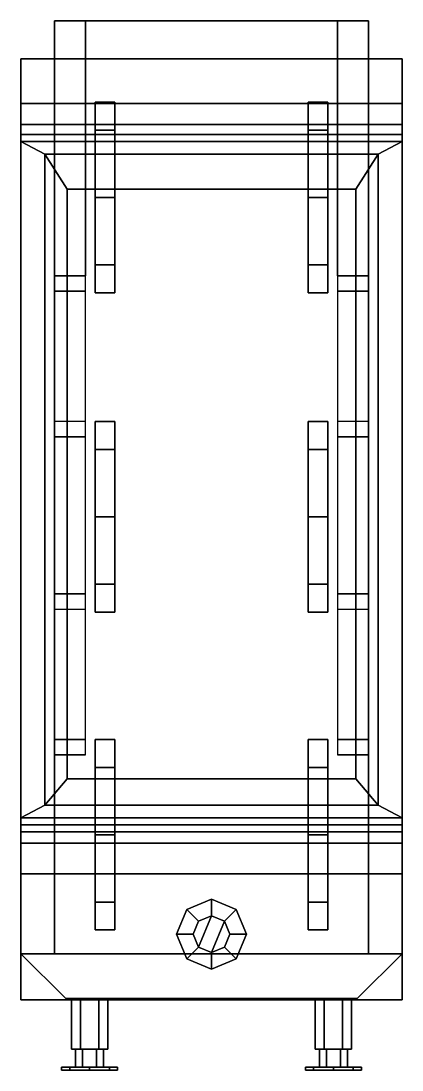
# Model space of a CAD drawing. Header units: millimetres. Extents: x -1.4 to 3, y -27.1 to 17.
# Drawn here: x -1.36 to 1.36, y -27.15 to -19.66 of the extents above; entities that cross this region are included whole.
import ezdxf

# ---------------------------------------------------------------- set-up
doc = ezdxf.new("R2010")
doc.units = ezdxf.units.MM
doc.layers.add('wheels', color=2, linetype='Continuous')

msp = doc.modelspace()

# ---------------------------------------------------------------- linework, layer by layer
for points in [[(-1.12, -19.66, -7.8), (-1.12, -21.48, -7.8), (-1.12, -21.48, -6.85), (-1.12, -19.66, -6.85)], [(-0.9, -19.66, -7.12), (-0.9, -19.66, -7.8), (-1.12, -19.66, -7.8), (-1.12, -19.66, -6.85)], [(-1.12, -19.66, -6.85), (-1.12, -19.93, -6.85), (1.12, -19.93, -6.85), (1.12, -19.66, -6.85)], [(1.12, -19.66, -6.85), (0.9, -19.66, -7.12), (-0.9, -19.66, -7.12), (-1.12, -19.66, -6.85)], [(-0.9, -19.93, -6.85), (-0.9, -21.48, -7.8), (-0.9, -19.66, -7.8), (-0.9, -19.66, -6.85)], [(1.12, -19.66, -6.85), (1.12, -19.66, -7.8), (0.9, -19.66, -7.8), (0.9, -19.66, -7.12)], [(0.9, -19.66, -7.8), (0.9, -21.48, -7.8), (0.9, -19.93, -6.85), (0.9, -19.66, -6.85)], [(1.12, -21.48, -6.85), (1.12, -21.48, -7.8), (1.12, -19.66, -7.8), (1.12, -19.66, -6.85)], [(-1.36, -19.93, -6.85), (-1.36, -26.32, -6.85), (-1.36, -26.32, -5.35), (-1.36, -19.93, -5.35)], [(1.36, -19.93, -5.35), (1.36, -19.93, -6.85), (-1.36, -19.93, -6.85), (-1.36, -19.93, -5.35)], [(-1.36, -19.93, -5.35), (-1.36, -25.75, -5.35), (-1.36, -25.53, -5.22), (-1.36, -20.25, -5.22)], [(1.36, -20.25, -5.22), (1.36, -19.93, -5.35), (-1.36, -19.93, -5.35), (-1.36, -20.25, -5.22)], [(1.36, -26.32, -5.35), (1.36, -26.32, -6.85), (1.36, -19.93, -6.85), (1.36, -19.93, -5.35)], [(1.36, -25.53, -5.22), (1.36, -25.75, -5.35), (1.36, -19.93, -5.35), (1.36, -20.25, -5.22)], [(-1.36, -20.25, -5.22), (-1.36, -25.53, -5.22), (-1.36, -25.45, -5.09), (-1.36, -20.4, -5.09)], [(1.36, -20.4, -5.09), (1.36, -20.25, -5.22), (-1.36, -20.25, -5.22), (-1.36, -20.4, -5.09)], [(1.36, -25.45, -5.09), (1.36, -25.53, -5.22), (1.36, -20.25, -5.22), (1.36, -20.4, -5.09)], [(-1.36, -20.4, -5.09), (-1.36, -25.45, -5.09), (-1.36, -25.4, -4.91), (-1.36, -20.47, -4.91)], [(1.36, -20.47, -4.91), (1.36, -20.4, -5.09), (-1.36, -20.4, -5.09), (-1.36, -20.47, -4.91)], [(1.36, -25.4, -4.91), (1.36, -25.45, -5.09), (1.36, -20.4, -5.09), (1.36, -20.47, -4.91)], [(1.36, -20.52, -4.8), (1.36, -20.47, -4.91), (-1.36, -20.47, -4.91), (-1.36, -20.52, -4.8)], [(-1.36, -20.47, -4.91), (-1.36, -25.4, -4.91), (-1.36, -25.35, -4.8), (-1.36, -20.52, -4.8)], [(-1.19, -25.26, -4.69), (-1.19, -20.61, -4.69), (-1.36, -20.52, -4.8), (-1.36, -25.35, -4.8)], [(-1.36, -20.52, -4.8), (-1.19, -20.61, -4.69), (1.19, -20.61, -4.69), (1.36, -20.52, -4.8)], [(1.36, -20.52, -4.8), (1.19, -20.61, -4.69), (1.19, -25.26, -4.69), (1.36, -25.35, -4.8)], [(1.36, -25.35, -4.8), (1.36, -25.4, -4.91), (1.36, -20.47, -4.91), (1.36, -20.52, -4.8)], [(-1.19, -20.61, -4.69), (-1.19, -25.26, -4.69), (-1.03, -25.07, -4.56), (-1.03, -20.86, -4.56)], [(1.03, -20.86, -4.56), (1.19, -20.61, -4.69), (-1.19, -20.61, -4.69), (-1.03, -20.86, -4.56)], [(1.03, -25.07, -4.56), (1.19, -25.26, -4.69), (1.19, -20.61, -4.69), (1.03, -20.86, -4.56)], [(-1.03, -20.86, -4.56), (-1.03, -25.07, -4.56), (1.03, -25.07, -4.56), (1.03, -20.86, -4.56)], [(-1.12, -21.48, -7.8), (-1.12, -24.9, -7.8), (-1.12, -24.9, -7.6), (-1.12, -21.48, -7.6)], [(-1.12, -21.48, -7.26), (-1.12, -24.9, -7.26), (-1.12, -24.9, -6.85), (-1.12, -21.48, -6.85)], [(-1.12, -21.48, -7.41), (-1.12, -21.48, -7.51), (-0.9, -21.48, -7.51), (-0.9, -21.48, -7.41)], [(-1.12, -21.48, -7.41), (-1.12, -21.94, -7.26), (-1.12, -21.94, -7.26), (-1.12, -21.48, -7.26)], [(-1.12, -21.48, -7.6), (-1.12, -21.59, -7.6), (-1.12, -21.59, -7.6), (-1.12, -21.48, -7.51)], [(-1.12, -21.48, -7.51), (-1.12, -21.59, -7.6), (-0.9, -21.59, -7.6), (-0.9, -21.48, -7.51)], [(0.9, -21.48, -7.41), (0.9, -21.48, -7.51), (1.12, -21.48, -7.51), (1.12, -21.48, -7.41)], [(0.9, -21.48, -7.51), (0.9, -21.59, -7.6), (1.12, -21.59, -7.6), (1.12, -21.48, -7.51)], [(1.12, -24.9, -7.6), (1.12, -24.9, -7.8), (1.12, -21.48, -7.8), (1.12, -21.48, -7.6)], [(1.12, -21.59, -7.6), (1.12, -21.59, -7.6), (1.12, -21.48, -7.6), (1.12, -21.48, -7.51)], [(1.12, -21.94, -7.26), (1.12, -21.94, -7.26), (1.12, -21.48, -7.41), (1.12, -21.48, -7.26)], [(1.12, -24.9, -6.85), (1.12, -24.9, -7.26), (1.12, -21.48, -7.26), (1.12, -21.48, -6.85)], [(-1.12, -21.59, -7.6), (-1.12, -24.79, -7.6), (-0.9, -24.79, -7.6), (-0.9, -21.59, -7.6)], [(0.9, -21.59, -7.6), (0.9, -24.79, -7.6), (1.12, -24.79, -7.6), (1.12, -21.59, -7.6)], [(-1.12, -22.17, -7.26), (-1.12, -22.17, -7.26), (-1.12, -22.63, -7.41), (-1.12, -22.63, -7.26)], [(1.12, -22.63, -7.41), (1.12, -22.17, -7.26), (1.12, -22.17, -7.26), (1.12, -22.63, -7.26)], [(-0.9, -22.63, -7.51), (-0.9, -22.52, -7.6), (-1.12, -22.52, -7.6), (-1.12, -22.63, -7.51)], [(-1.12, -22.52, -7.6), (-1.12, -22.52, -7.6), (-1.12, -22.63, -7.6), (-1.12, -22.63, -7.51)], [(1.12, -22.63, -7.51), (1.12, -22.52, -7.6), (0.9, -22.52, -7.6), (0.9, -22.63, -7.51)], [(1.12, -22.63, -7.6), (1.12, -22.52, -7.6), (1.12, -22.52, -7.6), (1.12, -22.63, -7.51)], [(-1.12, -22.63, -7.6), (-1.12, -23.75, -7.6), (-1.12, -23.75, -7.26), (-1.12, -22.63, -7.26)], [(-0.9, -22.63, -7.41), (-0.9, -22.63, -7.51), (-1.12, -22.63, -7.51), (-1.12, -22.63, -7.41)], [(1.12, -22.63, -7.41), (1.12, -22.63, -7.51), (0.9, -22.63, -7.51), (0.9, -22.63, -7.41)], [(1.12, -23.75, -7.26), (1.12, -23.75, -7.6), (1.12, -22.63, -7.6), (1.12, -22.63, -7.26)], [(-1.12, -23.75, -7.41), (-1.12, -23.75, -7.51), (-0.9, -23.75, -7.51), (-0.9, -23.75, -7.41)], [(-1.12, -23.75, -7.6), (-1.12, -23.86, -7.6), (-1.12, -23.86, -7.6), (-1.12, -23.75, -7.51)], [(-1.12, -23.75, -7.51), (-1.12, -23.86, -7.6), (-0.9, -23.86, -7.6), (-0.9, -23.75, -7.51)], [(-1.12, -23.75, -7.41), (-1.12, -24.21, -7.26), (-1.12, -24.21, -7.26), (-1.12, -23.75, -7.26)], [(0.9, -23.75, -7.41), (0.9, -23.75, -7.51), (1.12, -23.75, -7.51), (1.12, -23.75, -7.41)], [(0.9, -23.75, -7.51), (0.9, -23.86, -7.6), (1.12, -23.86, -7.6), (1.12, -23.75, -7.51)], [(1.12, -24.21, -7.26), (1.12, -24.21, -7.26), (1.12, -23.75, -7.41), (1.12, -23.75, -7.26)], [(1.12, -23.86, -7.6), (1.12, -23.86, -7.6), (1.12, -23.75, -7.6), (1.12, -23.75, -7.51)], [(-1.12, -24.44, -7.26), (-1.12, -24.44, -7.26), (-1.12, -24.9, -7.41), (-1.12, -24.9, -7.26)], [(1.12, -24.9, -7.41), (1.12, -24.44, -7.26), (1.12, -24.44, -7.26), (1.12, -24.9, -7.26)], [(-0.9, -24.9, -7.51), (-0.9, -24.79, -7.6), (-1.12, -24.79, -7.6), (-1.12, -24.9, -7.51)], [(-1.12, -24.79, -7.6), (-1.12, -24.79, -7.6), (-1.12, -24.9, -7.6), (-1.12, -24.9, -7.51)], [(1.12, -24.9, -7.51), (1.12, -24.79, -7.6), (0.9, -24.79, -7.6), (0.9, -24.9, -7.51)], [(1.12, -24.9, -7.6), (1.12, -24.79, -7.6), (1.12, -24.79, -7.6), (1.12, -24.9, -7.51)], [(-1.12, -24.9, -7.8), (-1.12, -25.78, -7.8), (-1.12, -26.23, -6.85), (-1.12, -24.9, -6.85)], [(-0.9, -24.9, -7.41), (-0.9, -24.9, -7.51), (-1.12, -24.9, -7.51), (-1.12, -24.9, -7.41)], [(1.12, -24.9, -7.41), (1.12, -24.9, -7.51), (0.9, -24.9, -7.51), (0.9, -24.9, -7.41)], [(1.12, -26.23, -6.85), (1.12, -25.78, -7.8), (1.12, -24.9, -7.8), (1.12, -24.9, -6.85)], [(-1.03, -25.07, -4.56), (-1.19, -25.26, -4.69), (1.19, -25.26, -4.69), (1.03, -25.07, -4.56)], [(1.36, -25.35, -4.8), (1.19, -25.26, -4.69), (-1.19, -25.26, -4.69), (-1.36, -25.35, -4.8)], [(-1.36, -25.35, -4.8), (-1.36, -25.4, -4.91), (1.36, -25.4, -4.91), (1.36, -25.35, -4.8)], [(-1.36, -25.4, -4.91), (-1.36, -25.45, -5.09), (1.36, -25.45, -5.09), (1.36, -25.4, -4.91)], [(-1.36, -25.45, -5.09), (-1.36, -25.53, -5.22), (1.36, -25.53, -5.22), (1.36, -25.45, -5.09)], [(-1.36, -25.53, -5.22), (-1.36, -25.75, -5.35), (1.36, -25.75, -5.35), (1.36, -25.53, -5.22)], [(-1.36, -25.75, -5.35), (-1.36, -26.32, -5.35), (1.36, -26.32, -5.35), (1.36, -25.75, -5.35)], [(-1.12, -25.78, -7.8), (-1.12, -26.23, -7.24), (-1.12, -26.23, -6.85)], [(1.12, -26.23, -6.85), (1.12, -26.23, -7.24), (1.12, -25.78, -7.8), (1.12, -26.23, -6.85)], [(0, -25.93, -5.35), (-0.1768, -26.0032, -5.35), (-0.1768, -26.0032, -5.3), (0, -25.93, -5.3)], [(0, -25.93, -5.3), (-0.1768, -26.0032, -5.3), (-0.0919, -26.0881, -5.25), (0, -26.05, -5.25)], [(0.1768, -26.0032, -5.35), (0, -25.93, -5.35), (0, -25.93, -5.3), (0.1768, -26.0032, -5.3)], [(0.1768, -26.0032, -5.3), (0, -25.93, -5.3), (0, -26.05, -5.25), (0.0919, -26.0881, -5.25)], [(-0.1768, -26.0032, -5.35), (-0.25, -26.18, -5.35), (-0.25, -26.18, -5.3), (-0.1768, -26.0032, -5.3)], [(-0.1768, -26.0032, -5.3), (-0.25, -26.18, -5.3), (-0.13, -26.18, -5.25), (-0.0919, -26.0881, -5.25)], [(-0.0919, -26.0881, -5.25), (-0.13, -26.18, -5.25), (-0.0919, -26.2719, -5.25), (0, -26.05, -5.25)], [(0, -26.05, -5.25), (-0.0919, -26.2719, -5.25), (0, -26.31, -5.25), (0.0919, -26.0881, -5.25)], [(0.25, -26.18, -5.3), (0.1768, -26.0032, -5.3), (0.0919, -26.0881, -5.25), (0.13, -26.18, -5.25)], [(0.25, -26.18, -5.35), (0.1768, -26.0032, -5.35), (0.1768, -26.0032, -5.3), (0.25, -26.18, -5.3)], [(0.0919, -26.0881, -5.25), (0, -26.31, -5.25), (0.0919, -26.2719, -5.25), (0.13, -26.18, -5.25)], [(-0.25, -26.18, -5.35), (-0.1768, -26.3568, -5.35), (-0.1768, -26.3568, -5.3), (-0.25, -26.18, -5.3)], [(-0.25, -26.18, -5.3), (-0.1768, -26.3568, -5.3), (-0.0919, -26.2719, -5.25), (-0.13, -26.18, -5.25)], [(0.1768, -26.3568, -5.3), (0.25, -26.18, -5.3), (0.13, -26.18, -5.25), (0.0919, -26.2719, -5.25)], [(0.1768, -26.3568, -5.35), (0.25, -26.18, -5.35), (0.25, -26.18, -5.3), (0.1768, -26.3568, -5.3)], [(-1.12, -26.23, -7.24), (-1.12, -26.32, -7.24), (-1.12, -26.32, -6.85), (-1.12, -26.23, -6.85)], [(-0.1768, -26.3568, -5.3), (0, -26.43, -5.3), (0, -26.31, -5.25), (-0.0919, -26.2719, -5.25)], [(0, -26.43, -5.3), (0.1768, -26.3568, -5.3), (0.0919, -26.2719, -5.25), (0, -26.31, -5.25)], [(1.12, -26.32, -6.85), (1.12, -26.32, -7.24), (1.12, -26.23, -7.24), (1.12, -26.23, -6.85)], [(-1.36, -26.32, -6.85), (-1.04, -26.64, -6.85), (-1.04, -26.64, -5.35), (-1.36, -26.32, -5.35)], [(1.36, -26.32, -5.35), (1.36, -26.32, -6.85), (-1.36, -26.32, -6.85), (-1.36, -26.32, -5.35)], [(-1.36, -26.32, -5.35), (-1.36, -26.32, -6.85), (1.36, -26.32, -6.85), (1.36, -26.32, -5.35)], [(-1.36, -26.32, -5.35), (-1.04, -26.64, -5.35), (1.04, -26.64, -5.35), (1.36, -26.32, -5.35)], [(-1.36, -26.32, -7.12), (-1.36, -26.65, -7.12), (-1.36, -26.65, -6.85), (-1.36, -26.32, -6.85)], [(1.36, -26.32, -6.85), (1.36, -26.32, -7.12), (-1.36, -26.32, -7.12), (-1.36, -26.32, -6.85)], [(-1.36, -26.32, -6.85), (-1.36, -26.65, -6.85), (1.36, -26.65, -6.85), (1.36, -26.32, -6.85)], [(1.36, -26.32, -7.12), (1.12, -26.32, -7.24), (-1.12, -26.32, -7.24), (-1.36, -26.32, -7.12)], [(-0.1768, -26.3568, -5.35), (0, -26.43, -5.35), (0, -26.43, -5.3), (-0.1768, -26.3568, -5.3)], [(0, -26.43, -5.35), (0.1768, -26.3568, -5.35), (0.1768, -26.3568, -5.3), (0, -26.43, -5.3)], [(1.04, -26.64, -5.35), (1.04, -26.64, -6.85), (1.36, -26.32, -6.85), (1.36, -26.32, -5.35)], [(1.36, -26.65, -6.85), (1.36, -26.65, -7.12), (1.36, -26.32, -7.12), (1.36, -26.32, -6.85)], [(-1.36, -26.65, -6.85), (-1.36, -26.65, -7.12), (1.36, -26.65, -7.12), (1.36, -26.65, -6.85)], [(-1.36, -26.65, -7.12), (-1.12, -26.65, -7.24), (1.12, -26.65, -7.24), (1.36, -26.65, -7.12)], [(-1.04, -26.64, -5.35), (-1.04, -26.64, -6.85), (1.04, -26.64, -6.85), (1.04, -26.64, -5.35)], [(-0.935, -27, -7.2326), (-1, -27, -7.12), (-1, -26.65, -7.12), (-0.935, -26.65, -7.2326)], [(-1, -27, -7.12), (-0.935, -27, -7.0074), (-0.935, -26.65, -7.0074), (-1, -26.65, -7.12)], [(-0.805, -27, -7.2326), (-0.935, -27, -7.2326), (-0.935, -26.65, -7.2326), (-0.805, -26.65, -7.2326)], [(-0.935, -27, -7.0074), (-0.805, -27, -7.0074), (-0.805, -26.65, -7.0074), (-0.935, -26.65, -7.0074)], [(-0.74, -27, -7.12), (-0.805, -27, -7.2326), (-0.805, -26.65, -7.2326), (-0.74, -26.65, -7.12)], [(-0.805, -27, -7.0074), (-0.74, -27, -7.12), (-0.74, -26.65, -7.12), (-0.805, -26.65, -7.0074)], [(0.805, -27, -7.2326), (0.74, -27, -7.12), (0.74, -26.65, -7.12), (0.805, -26.65, -7.2326)], [(0.74, -27, -7.12), (0.805, -27, -7.0074), (0.805, -26.65, -7.0074), (0.74, -26.65, -7.12)], [(0.935, -27, -7.2326), (0.805, -27, -7.2326), (0.805, -26.65, -7.2326), (0.935, -26.65, -7.2326)], [(0.805, -27, -7.0074), (0.935, -27, -7.0074), (0.935, -26.65, -7.0074), (0.805, -26.65, -7.0074)], [(1, -27, -7.12), (0.935, -27, -7.2326), (0.935, -26.65, -7.2326), (1, -26.65, -7.12)], [(0.935, -27, -7.0074), (1, -27, -7.12), (1, -26.65, -7.12), (0.935, -26.65, -7.0074)], [(-0.97, -27.13, -7.12), (-0.92, -27.13, -7.0334), (-0.92, -27, -7.0334), (-0.97, -27, -7.12)], [(-0.92, -27.13, -7.2066), (-0.97, -27.13, -7.12), (-0.97, -27, -7.12), (-0.92, -27, -7.2066)], [(-0.92, -27.13, -7.0334), (-0.82, -27.13, -7.0334), (-0.82, -27, -7.0334), (-0.92, -27, -7.0334)], [(-0.82, -27.13, -7.2066), (-0.92, -27.13, -7.2066), (-0.92, -27, -7.2066), (-0.82, -27, -7.2066)], [(-0.82, -27.13, -7.0334), (-0.77, -27.13, -7.12), (-0.77, -27, -7.12), (-0.82, -27, -7.0334)], [(-0.77, -27.13, -7.12), (-0.82, -27.13, -7.2066), (-0.82, -27, -7.2066), (-0.77, -27, -7.12)], [(0.82, -27.13, -7.2066), (0.77, -27.13, -7.12), (0.77, -27, -7.12), (0.82, -27, -7.2066)], [(0.77, -27.13, -7.12), (0.82, -27.13, -7.0334), (0.82, -27, -7.0334), (0.77, -27, -7.12)], [(0.92, -27.13, -7.2066), (0.82, -27.13, -7.2066), (0.82, -27, -7.2066), (0.92, -27, -7.2066)], [(0.82, -27.13, -7.0334), (0.92, -27.13, -7.0334), (0.92, -27, -7.0334), (0.82, -27, -7.0334)], [(0.97, -27.13, -7.12), (0.92, -27.13, -7.2066), (0.92, -27, -7.2066), (0.97, -27, -7.12)], [(0.92, -27.13, -7.0334), (0.97, -27.13, -7.12), (0.97, -27, -7.12), (0.92, -27, -7.0334)], [(-1.0114, -27.15, -7.2614), (-1.07, -27.15, -7.12), (-1.07, -27.13, -7.12), (-1.0114, -27.13, -7.2614)], [(-1.07, -27.15, -7.12), (-1.0114, -27.15, -6.9786), (-1.0114, -27.13, -6.9786), (-1.07, -27.13, -7.12)], [(-1.0114, -27.15, -7.2614), (-0.67, -27.15, -7.12), (-0.7286, -27.15, -6.9786), (-1.07, -27.15, -7.12)], [(-1.07, -27.15, -7.12), (-0.7286, -27.15, -6.9786), (-0.87, -27.15, -6.92), (-1.0114, -27.15, -6.9786)], [(-0.87, -27.15, -7.32), (-1.0114, -27.15, -7.2614), (-1.0114, -27.13, -7.2614), (-0.87, -27.13, -7.32)], [(-1.0114, -27.15, -6.9786), (-0.87, -27.15, -6.92), (-0.87, -27.13, -6.92), (-1.0114, -27.13, -6.9786)], [(-0.87, -27.15, -7.32), (-0.7286, -27.15, -7.2614), (-0.67, -27.15, -7.12), (-1.0114, -27.15, -7.2614)], [(-0.7286, -27.15, -7.2614), (-0.87, -27.15, -7.32), (-0.87, -27.13, -7.32), (-0.7286, -27.13, -7.2614)], [(-0.87, -27.15, -6.92), (-0.7286, -27.15, -6.9786), (-0.7286, -27.13, -6.9786), (-0.87, -27.13, -6.92)], [(-0.67, -27.15, -7.12), (-0.7286, -27.15, -7.2614), (-0.7286, -27.13, -7.2614), (-0.67, -27.13, -7.12)], [(-0.7286, -27.15, -6.9786), (-0.67, -27.15, -7.12), (-0.67, -27.13, -7.12), (-0.7286, -27.13, -6.9786)], [(0.7286, -27.15, -7.2614), (0.67, -27.15, -7.12), (0.67, -27.13, -7.12), (0.7286, -27.13, -7.2614)], [(0.67, -27.15, -7.12), (0.7286, -27.15, -6.9786), (0.7286, -27.13, -6.9786), (0.67, -27.13, -7.12)], [(0.7286, -27.15, -7.2614), (1.07, -27.15, -7.12), (1.0114, -27.15, -6.9786), (0.67, -27.15, -7.12)], [(0.67, -27.15, -7.12), (1.0114, -27.15, -6.9786), (0.87, -27.15, -6.92), (0.7286, -27.15, -6.9786)], [(0.87, -27.15, -7.32), (0.7286, -27.15, -7.2614), (0.7286, -27.13, -7.2614), (0.87, -27.13, -7.32)], [(0.7286, -27.15, -6.9786), (0.87, -27.15, -6.92), (0.87, -27.13, -6.92), (0.7286, -27.13, -6.9786)], [(0.87, -27.15, -7.32), (1.0114, -27.15, -7.2614), (1.07, -27.15, -7.12), (0.7286, -27.15, -7.2614)], [(1.0114, -27.15, -7.2614), (0.87, -27.15, -7.32), (0.87, -27.13, -7.32), (1.0114, -27.13, -7.2614)], [(0.87, -27.15, -6.92), (1.0114, -27.15, -6.9786), (1.0114, -27.13, -6.9786), (0.87, -27.13, -6.92)], [(1.07, -27.15, -7.12), (1.0114, -27.15, -7.2614), (1.0114, -27.13, -7.2614), (1.07, -27.13, -7.12)], [(1.0114, -27.15, -6.9786), (1.07, -27.15, -7.12), (1.07, -27.13, -7.12), (1.0114, -27.13, -6.9786)]]:
    msp.add_3dface(points)
at = {"layer": 'wheels'}
for points in [[(-0.69, -20.4392, -6.9892), (-0.69, -20.24, -7.47), (-0.83, -20.24, -7.47), (-0.83, -20.4392, -6.9892)], [(-0.69, -20.24, -7.47), (-0.69, -20.4392, -7.9508), (-0.83, -20.4392, -7.9508), (-0.83, -20.24, -7.47)], [(-0.83, -20.24, -7.47), (-0.83, -20.4392, -7.9508), (-0.83, -20.92, -8.15), (-0.83, -21.4008, -7.9508)], [(-0.83, -21.4008, -6.9892), (-0.83, -20.24, -7.47), (-0.83, -21.4008, -7.9508), (-0.83, -21.6, -7.47)], [(-0.83, -20.92, -6.79), (-0.83, -20.4392, -6.9892), (-0.83, -20.24, -7.47), (-0.83, -21.4008, -6.9892)], [(0.69, -20.4392, -7.9508), (0.69, -20.24, -7.47), (0.83, -20.24, -7.47), (0.83, -20.4392, -7.9508)], [(0.69, -20.24, -7.47), (0.69, -20.4392, -6.9892), (0.83, -20.4392, -6.9892), (0.83, -20.24, -7.47)], [(0.83, -20.4392, -6.9892), (0.83, -21.6, -7.47), (0.83, -20.4392, -7.9508), (0.83, -20.24, -7.47)], [(-0.69, -20.92, -6.79), (-0.69, -20.4392, -6.9892), (-0.83, -20.4392, -6.9892), (-0.83, -20.92, -6.79)], [(-0.69, -20.4392, -7.9508), (-0.69, -20.92, -8.15), (-0.83, -20.92, -8.15), (-0.83, -20.4392, -7.9508)], [(0.69, -20.92, -8.15), (0.69, -20.4392, -7.9508), (0.83, -20.4392, -7.9508), (0.83, -20.92, -8.15)], [(0.69, -20.4392, -6.9892), (0.69, -20.92, -6.79), (0.83, -20.92, -6.79), (0.83, -20.4392, -6.9892)], [(0.83, -21.6, -7.47), (0.83, -21.4008, -7.9508), (0.83, -20.92, -8.15), (0.83, -20.4392, -7.9508)], [(0.83, -20.92, -6.79), (0.83, -21.4008, -6.9892), (0.83, -21.6, -7.47), (0.83, -20.4392, -6.9892)], [(-0.69, -21.4008, -6.9892), (-0.69, -20.92, -6.79), (-0.83, -20.92, -6.79), (-0.83, -21.4008, -6.9892)], [(-0.69, -20.92, -8.15), (-0.69, -21.4008, -7.9508), (-0.83, -21.4008, -7.9508), (-0.83, -20.92, -8.15)], [(0.69, -21.4008, -7.9508), (0.69, -20.92, -8.15), (0.83, -20.92, -8.15), (0.83, -21.4008, -7.9508)], [(0.69, -20.92, -6.79), (0.69, -21.4008, -6.9892), (0.83, -21.4008, -6.9892), (0.83, -20.92, -6.79)], [(-0.69, -21.6, -7.47), (-0.69, -21.4008, -6.9892), (-0.83, -21.4008, -6.9892), (-0.83, -21.6, -7.47)], [(-0.69, -21.4008, -7.9508), (-0.69, -21.6, -7.47), (-0.83, -21.6, -7.47), (-0.83, -21.4008, -7.9508)], [(0.69, -21.6, -7.47), (0.69, -21.4008, -7.9508), (0.83, -21.4008, -7.9508), (0.83, -21.6, -7.47)], [(0.69, -21.4008, -6.9892), (0.69, -21.6, -7.47), (0.83, -21.6, -7.47), (0.83, -21.4008, -6.9892)], [(-0.83, -23.6808, -6.9892), (-0.83, -22.52, -7.47), (-0.83, -23.6808, -7.9508), (-0.83, -23.88, -7.47)], [(-0.83, -22.52, -7.47), (-0.83, -22.7192, -7.9508), (-0.83, -23.2, -8.15), (-0.83, -23.6808, -7.9508)], [(-0.69, -22.52, -7.47), (-0.69, -22.7192, -7.9508), (-0.83, -22.7192, -7.9508), (-0.83, -22.52, -7.47)], [(-0.83, -23.2, -6.79), (-0.83, -22.7192, -6.9892), (-0.83, -22.52, -7.47), (-0.83, -23.6808, -6.9892)], [(-0.69, -22.7192, -6.9892), (-0.69, -22.52, -7.47), (-0.83, -22.52, -7.47), (-0.83, -22.7192, -6.9892)], [(0.69, -22.7192, -7.9508), (0.69, -22.52, -7.47), (0.83, -22.52, -7.47), (0.83, -22.7192, -7.9508)], [(0.69, -22.52, -7.47), (0.69, -22.7192, -6.9892), (0.83, -22.7192, -6.9892), (0.83, -22.52, -7.47)], [(0.83, -22.7192, -6.9892), (0.83, -23.88, -7.47), (0.83, -22.7192, -7.9508), (0.83, -22.52, -7.47)], [(-0.69, -22.7192, -7.9508), (-0.69, -23.2, -8.15), (-0.83, -23.2, -8.15), (-0.83, -22.7192, -7.9508)], [(-0.69, -23.2, -6.79), (-0.69, -22.7192, -6.9892), (-0.83, -22.7192, -6.9892), (-0.83, -23.2, -6.79)], [(0.69, -23.2, -8.15), (0.69, -22.7192, -7.9508), (0.83, -22.7192, -7.9508), (0.83, -23.2, -8.15)], [(0.69, -22.7192, -6.9892), (0.69, -23.2, -6.79), (0.83, -23.2, -6.79), (0.83, -22.7192, -6.9892)], [(0.83, -23.88, -7.47), (0.83, -23.6808, -7.9508), (0.83, -23.2, -8.15), (0.83, -22.7192, -7.9508)], [(0.83, -23.2, -6.79), (0.83, -23.6808, -6.9892), (0.83, -23.88, -7.47), (0.83, -22.7192, -6.9892)], [(-0.69, -23.2, -8.15), (-0.69, -23.6808, -7.9508), (-0.83, -23.6808, -7.9508), (-0.83, -23.2, -8.15)], [(-0.69, -23.6808, -6.9892), (-0.69, -23.2, -6.79), (-0.83, -23.2, -6.79), (-0.83, -23.6808, -6.9892)], [(0.69, -23.6808, -7.9508), (0.69, -23.2, -8.15), (0.83, -23.2, -8.15), (0.83, -23.6808, -7.9508)], [(0.69, -23.2, -6.79), (0.69, -23.6808, -6.9892), (0.83, -23.6808, -6.9892), (0.83, -23.2, -6.79)], [(-0.69, -23.6808, -7.9508), (-0.69, -23.88, -7.47), (-0.83, -23.88, -7.47), (-0.83, -23.6808, -7.9508)], [(-0.69, -23.88, -7.47), (-0.69, -23.6808, -6.9892), (-0.83, -23.6808, -6.9892), (-0.83, -23.88, -7.47)], [(0.69, -23.88, -7.47), (0.69, -23.6808, -7.9508), (0.83, -23.6808, -7.9508), (0.83, -23.88, -7.47)], [(0.69, -23.6808, -6.9892), (0.69, -23.88, -7.47), (0.83, -23.88, -7.47), (0.83, -23.6808, -6.9892)], [(-0.69, -24.79, -7.47), (-0.69, -24.9892, -7.9508), (-0.83, -24.9892, -7.9508), (-0.83, -24.79, -7.47)], [(-0.83, -24.79, -7.47), (-0.83, -24.9892, -7.9508), (-0.83, -25.47, -8.15), (-0.83, -25.9508, -7.9508)], [(-0.83, -25.9508, -6.9892), (-0.83, -24.79, -7.47), (-0.83, -25.9508, -7.9508), (-0.83, -26.15, -7.47)], [(-0.69, -24.9892, -6.9892), (-0.69, -24.79, -7.47), (-0.83, -24.79, -7.47), (-0.83, -24.9892, -6.9892)], [(-0.83, -25.47, -6.79), (-0.83, -24.9892, -6.9892), (-0.83, -24.79, -7.47), (-0.83, -25.9508, -6.9892)], [(0.69, -24.9892, -7.9508), (0.69, -24.79, -7.47), (0.83, -24.79, -7.47), (0.83, -24.9892, -7.9508)], [(0.69, -24.79, -7.47), (0.69, -24.9892, -6.9892), (0.83, -24.9892, -6.9892), (0.83, -24.79, -7.47)], [(0.83, -24.9892, -6.9892), (0.83, -26.15, -7.47), (0.83, -24.9892, -7.9508), (0.83, -24.79, -7.47)], [(-0.69, -24.9892, -7.9508), (-0.69, -25.47, -8.15), (-0.83, -25.47, -8.15), (-0.83, -24.9892, -7.9508)], [(-0.69, -25.47, -6.79), (-0.69, -24.9892, -6.9892), (-0.83, -24.9892, -6.9892), (-0.83, -25.47, -6.79)], [(0.69, -25.47, -8.15), (0.69, -24.9892, -7.9508), (0.83, -24.9892, -7.9508), (0.83, -25.47, -8.15)], [(0.69, -24.9892, -6.9892), (0.69, -25.47, -6.79), (0.83, -25.47, -6.79), (0.83, -24.9892, -6.9892)], [(0.83, -26.15, -7.47), (0.83, -25.9508, -7.9508), (0.83, -25.47, -8.15), (0.83, -24.9892, -7.9508)], [(0.83, -25.47, -6.79), (0.83, -25.9508, -6.9892), (0.83, -26.15, -7.47), (0.83, -24.9892, -6.9892)], [(-0.69, -25.47, -8.15), (-0.69, -25.9508, -7.9508), (-0.83, -25.9508, -7.9508), (-0.83, -25.47, -8.15)], [(-0.69, -25.9508, -6.9892), (-0.69, -25.47, -6.79), (-0.83, -25.47, -6.79), (-0.83, -25.9508, -6.9892)], [(0.69, -25.9508, -7.9508), (0.69, -25.47, -8.15), (0.83, -25.47, -8.15), (0.83, -25.9508, -7.9508)], [(0.69, -25.47, -6.79), (0.69, -25.9508, -6.9892), (0.83, -25.9508, -6.9892), (0.83, -25.47, -6.79)], [(-0.69, -25.9508, -7.9508), (-0.69, -26.15, -7.47), (-0.83, -26.15, -7.47), (-0.83, -25.9508, -7.9508)], [(-0.69, -26.15, -7.47), (-0.69, -25.9508, -6.9892), (-0.83, -25.9508, -6.9892), (-0.83, -26.15, -7.47)], [(0.69, -26.15, -7.47), (0.69, -25.9508, -7.9508), (0.83, -25.9508, -7.9508), (0.83, -26.15, -7.47)], [(0.69, -25.9508, -6.9892), (0.69, -26.15, -7.47), (0.83, -26.15, -7.47), (0.83, -25.9508, -6.9892)]]:
    msp.add_3dface(points, dxfattribs=at)

doc.saveas('drawing.dxf')
